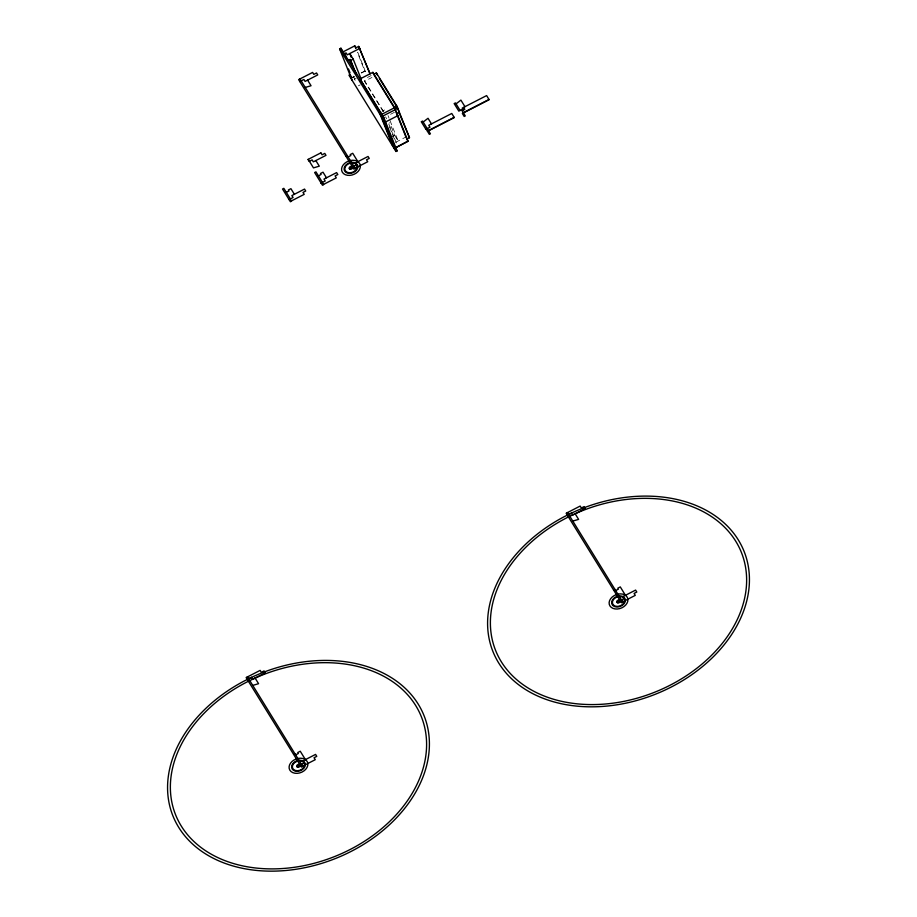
<?xml version="1.0" encoding="UTF-8"?>
<svg xmlns="http://www.w3.org/2000/svg" width="917" height="917" viewBox="0 0 917 917"><rect width="100%" height="100%" fill="white"/><g stroke="black" fill="none" stroke-linecap="round" stroke-linejoin="round"><path stroke-width="0.69" stroke-dasharray="4.58 3.44" d="M351.887 77.636L354.226 76.432M361.241 72.833L364.748 71.033L366.089 73.2L357.504 51.604M352.036 77.865L354.375 76.661M361.39 73.062L364.897 71.262L357.309 52.2M354.352 79.229L356.163 78.3M367.442 77.464L371.167 75.549M383.134 111.519L364.485 81.292L371.935 77.464M358.409 85.808L360.232 84.88M382.068 111.266L384.578 109.983M390.573 114.293L394.379 112.332M392.189 136.679L394.688 135.395L389.633 122.683M395.651 142.284L407.022 136.45M383.581 111.565L363.717 79.366L364.485 81.292M385.53 116.872L386.733 118.82M394.688 135.395L398.15 141L389.553 119.405M388.04 115.588L389.049 118.133M388.751 123.898L396.339 142.96M389.576 127.039L394.631 139.751M353.458 76.111L355.991 82.461"/><path stroke-width="1.38" d="M352.139 80.364L339.611 48.888L340.918 48.223L383.81 117.514L397.107 150.915L396.018 151.477L348.953 75.194L350.03 74.632L351.887 77.636L350.798 78.197M341.915 52.452L354.787 45.85L355.979 47.787L358.696 46.4L370.01 73.75L358.696 46.4M343.336 54.286L346.053 52.888L347.256 54.825L359.9 48.337M299.813 81.567L303.882 79.47L305.086 81.407L317.729 74.919L316.537 72.982L313.82 74.369L312.617 72.432L298.61 79.619L353.916 169.141L355.005 168.579L353.664 166.401M348.3 60.396L350.111 59.467L350.718 60.442L356.277 74.415M350.718 60.442L353.217 59.158L349.755 53.541L351.268 57.358M305.235 87.447L311.046 85.739L307.585 80.123M389.037 132.426L395.25 147.912L407.973 141.069L394.677 107.667L372.887 72.351L360.014 78.954L380.647 113.066M359.693 81.441L361 80.765L360.232 78.839M382.584 116.195L395.445 109.593L373.655 74.277L376.371 72.879L396.969 106.257L409.486 137.733L406.77 139.132L408.111 141.31L394.161 148.474L380.876 115.072L381.953 114.51M392.843 146.33L379.546 112.929L380.635 112.367M381.38 114.258L380.291 114.82L339.611 48.888M394.241 107.656L396.969 106.257M394.677 107.667L381.816 114.281L388.097 129.927M396.018 151.477L382.721 118.075L383.81 117.514M384.991 122.27L397.863 115.657L396.66 113.719L399.376 112.321L396.534 106.234M346.053 156.394L347.36 155.73M348.105 156.933L350.821 155.546L350.225 154.572L352.724 153.288L357.894 161.667M456.058 103.873L460.896 100.113L464.965 106.693M286.287 192.329L289.015 190.931L288.408 189.957L290.918 188.673L294.38 194.289M318.394 175.846L321.11 174.448L320.514 173.473L323.013 172.19L326.475 177.806M423.173 122.041L428.021 118.282L431.483 123.887M462.844 109.066L458.821 111.129L454.156 103.575L455.462 102.91L460.128 110.464M321.156 183.091L325.18 181.027L323.976 179.09L336.619 172.591L337.823 174.528L335.106 175.926L336.298 177.875L323.437 184.477M352.575 166.963L356.598 164.9L355.395 162.951L368.049 156.463L369.242 158.4L366.525 159.799L367.717 161.736L354.856 168.35M321.168 183.125L322.257 182.563L323.575 184.707L322.497 185.268L314.634 172.534L315.941 171.857L322.452 182.426M349.331 168.671L353.675 166.435M291.331 200.961L304.203 194.358L303 192.41L305.716 191.011L304.524 189.074L291.87 195.573L293.073 197.51L289.05 199.574L290.15 199.046L291.48 201.19L290.391 201.751L282.528 189.017L283.834 188.34L290.357 198.909M428.434 130.569L454.167 117.353M463.28 112.676L489.013 99.46M427.494 131.36L454.305 117.582L451.772 113.467L428.755 125.285L429.958 127.222L425.935 129.297L421.27 121.743L422.577 121.067L430.428 133.802L429.351 134.363L426.153 129.182M252.76 685.4L258.571 683.692L255.109 678.087L247.624 681.663A132.3 97.695 -21.7 0 0 219.931 858.564A132.3 97.695 -21.7 0 0 425.018 760.514A132.3 97.695 -21.7 0 0 255.109 678.087M572.781 521.085L578.604 519.377L575.142 513.761L567.657 517.337A132.3 97.695 -21.7 0 0 539.964 694.249A132.3 97.695 -21.7 0 0 745.051 596.188A132.3 97.695 -21.7 0 0 575.142 513.761M247.601 679.268L251.418 677.422L252.611 679.371L265.265 672.872L264.062 670.935L261.345 672.321L260.141 670.384L246.134 677.583L293.578 754.347L294.884 753.682M613.611 590.032L614.917 589.356M295.629 754.886L298.346 753.499L297.75 752.525L300.249 751.241L305.43 759.62M615.662 590.571L618.379 589.173L617.783 588.198L620.282 586.914L625.451 595.305M296.856 766.623L304.123 762.852L302.919 760.904L315.574 754.416L316.766 756.353L314.05 757.751L315.253 759.689L302.381 766.303M616.889 602.297L624.156 598.526L622.952 596.589L635.596 590.089L636.799 592.038L634.083 593.425L635.275 595.374L622.414 601.976M567.634 514.953L571.44 513.107A135.2 99.838 -21.7 0 1 583.155 508.098L587.132 506.608A135.2 99.838 -21.7 0 1 746.323 602.538A135.2 99.838 -21.7 0 1 536.25 695.361A135.2 99.838 -21.7 0 1 563.863 516.879L571.44 513.107L572.644 515.045L585.287 508.557L584.095 506.608L581.367 508.007L580.174 506.069L566.167 513.256L621.474 602.767L622.551 602.205L621.21 600.039M617.462 596.841L617.84 596.738A6.362 4.7 -21.7 0 1 619.021 596.543L619.399 596.497A6.362 4.7 -21.7 0 1 623.743 603.18A6.362 4.7 -21.7 0 1 613.404 605.014A6.362 4.7 -21.7 0 1 617.473 596.852M463.601 107.392L464.804 109.341L462.076 110.728L465.274 115.909L464.185 116.47L462.34 113.467L489.151 99.701L486.618 95.586L462.237 108.091L463.44 110.04M379.374 78.426L397.726 108.183L395.009 109.57L406.265 137.859M409.486 137.733L398.689 111.656M379.546 112.929L382.721 118.075M395.869 148.909L397.107 150.915M299.974 78.931L355.074 168.235M567.531 512.557L622.632 601.861M299.756 79.034L300.948 80.983M567.314 512.672L568.506 514.609M315.838 160.555L319.299 166.172L313.476 167.88L308.227 159.352M247.498 676.884L302.599 766.188M247.281 676.987L248.473 678.935M301.189 764.354L302.53 766.532L301.441 767.093L293.578 754.347M376.371 72.879L377.139 74.793M372.887 72.351L373.655 74.277M354.787 45.85L355.796 48.395M353.217 59.158L361.309 79.481M350.111 59.467L354.157 69.635M344.987 54.802L346.431 58.436M340.918 48.223L342.855 53.071M348.494 68.97L350.007 72.787M618.998 595.981A7.027 5.193 -21.7 0 0 617.726 596.21L617.29 596.337A7.107 5.25 -21.7 0 0 611.662 603.111A7.107 5.25 -21.7 0 0 618.585 606.871A7.107 5.25 -21.7 0 0 625.371 600.715L625.394 600.371A7.107 5.25 -21.7 0 0 619.021 595.981M305.361 764.698L305.35 765.042A7.107 5.25 -21.7 0 1 298.564 771.186A7.107 5.25 -21.7 0 1 291.64 767.437A7.107 5.25 -21.7 0 1 297.268 760.652L297.693 760.537A7.107 5.25 -21.7 0 1 305.361 764.698M357.836 166.745L357.813 167.077A7.107 5.25 -21.7 0 1 351.028 173.233A7.107 5.25 -21.7 0 1 344.116 169.485A7.107 5.25 -21.7 0 1 349.744 162.699L350.168 162.584A7.107 5.25 -21.7 0 1 357.836 166.745M320.87 152.864L308.009 159.466L309.201 161.415L312.135 159.902L313.339 161.839L325.982 155.351L324.79 153.403L322.073 154.801L320.87 152.864M251.418 677.422L243.842 681.205A135.2 99.838 -21.7 0 0 216.217 859.688A135.2 99.838 -21.7 0 0 426.29 766.864A135.2 99.838 -21.7 0 0 267.099 670.923L263.122 672.413A135.2 99.838 -21.7 0 0 251.418 677.422M348.861 160.956L348.735 161.002A9.72 7.176 -21.7 0 0 341.697 170.665A9.72 7.176 -21.7 0 0 352.025 175.021A9.72 7.176 -21.7 0 0 360.358 165.897L360.312 165.438A9.72 7.176 -21.7 0 0 350.489 160.509L350.328 160.544A8.517 6.293 -21.7 0 0 348.861 160.956M616.419 594.594L616.293 594.629A9.72 7.176 -21.7 0 0 609.255 604.303A9.72 7.176 -21.7 0 0 619.583 608.647A9.72 7.176 -21.7 0 0 627.916 599.523L627.87 599.065A9.72 7.176 -21.7 0 0 618.047 594.136L617.886 594.182A8.517 6.293 -21.7 0 0 616.419 594.594M296.397 758.909L296.26 758.955A9.72 7.176 -21.7 0 0 289.222 768.629A9.72 7.176 -21.7 0 0 299.55 772.974A9.72 7.176 -21.7 0 0 307.883 763.85L307.837 763.391A9.72 7.176 -21.7 0 0 298.014 758.462L297.853 758.497A8.517 6.293 -21.7 0 0 296.397 758.909M350.294 163.1L349.904 163.215A6.362 4.7 -21.7 0 0 345.847 171.387A6.362 4.7 -21.7 0 0 356.197 169.542A6.362 4.7 -21.7 0 0 351.853 162.871L351.452 162.894A6.362 4.7 -21.7 0 0 350.305 163.111M297.819 761.053L297.429 761.167A6.362 4.7 -21.7 0 0 293.383 769.34A6.362 4.7 -21.7 0 0 303.722 767.495A6.362 4.7 -21.7 0 0 299.378 760.835L298.976 760.846A6.362 4.7 -21.7 0 0 297.83 761.064M350.317 169.244A1.845 1.364 -21.7 0 0 352.724 167.318A1.845 1.364 -21.7 0 0 349.847 166.917A1.845 1.364 -21.7 0 0 350.317 169.244M617.875 602.882A1.845 1.364 -21.7 0 0 620.282 600.956A1.845 1.364 -21.7 0 0 617.393 600.555A1.845 1.364 -21.7 0 0 617.875 602.882M297.842 767.197A1.845 1.364 -21.7 0 0 300.249 765.271A1.845 1.364 -21.7 0 0 297.372 764.87A1.845 1.364 -21.7 0 0 297.842 767.197"/></g></svg>
